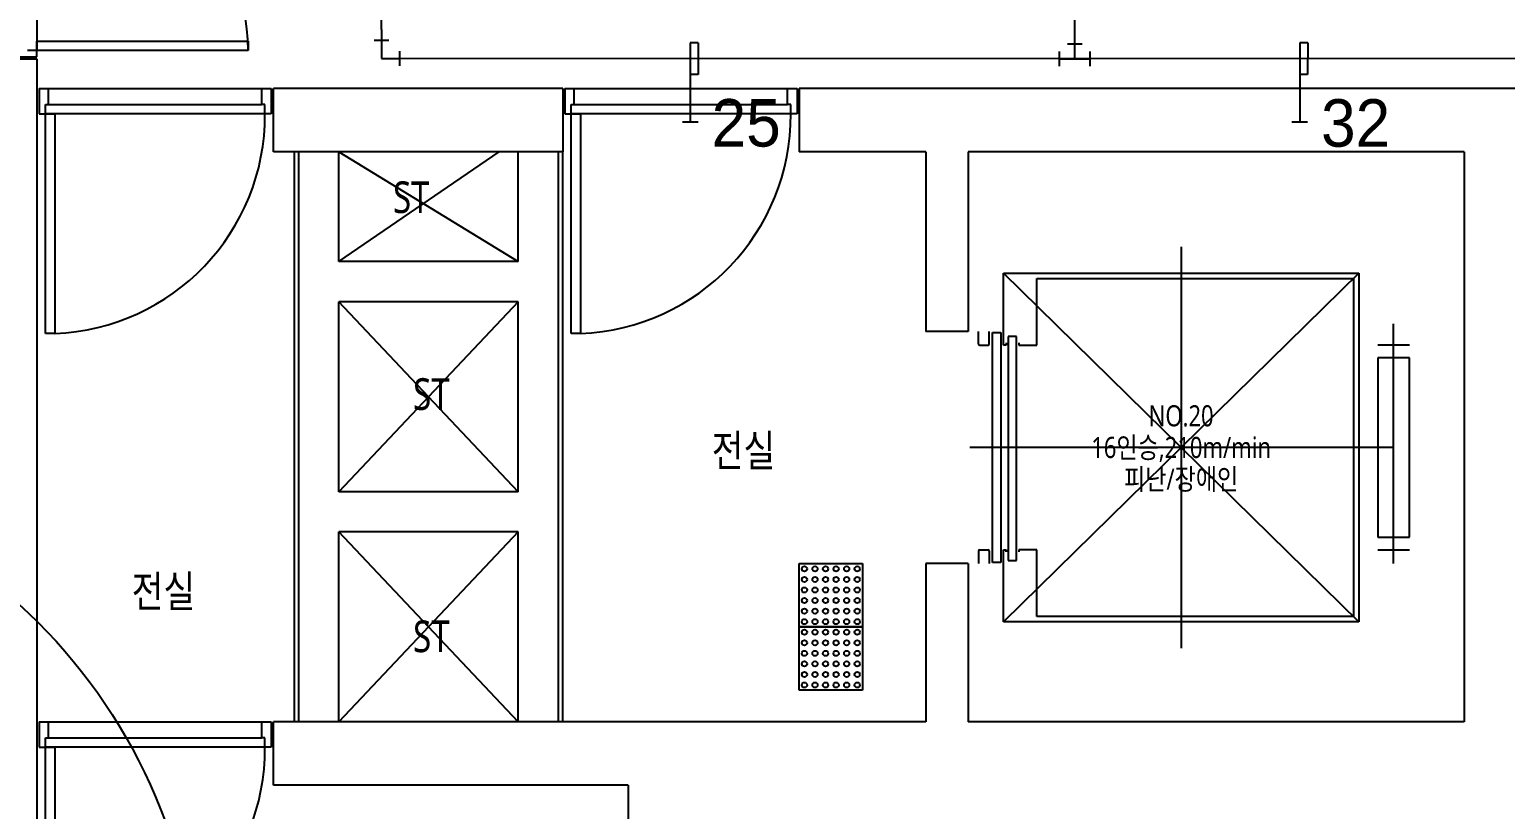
# Model space of a CAD drawing. Header units: millimetres. Extents: x 238075 to 303070, y -258150 to -205841.
# Drawn here: x 252568 to 259558, y -236176 to -232482 of the extents above; entities that cross this region are included whole.
import ezdxf
from ezdxf.enums import TextEntityAlignment as Align

# ---------------------------------------------------------------- set-up
doc = ezdxf.new("R2010")
doc.units = ezdxf.units.MM
doc.header["$LTSCALE"] = 200
for name, color, linetype in [('-소화(SP가지관)', 3, 'Continuous'), ('L4', 4, 'Continuous'), ('TEX', 3, 'Continuous'), ('아파트', 253, 'Continuous'), ('헤드반경1', 1, 'Continuous')]:
    doc.layers.add(name, color=color, linetype=linetype)
doc.styles.add('돋움', font='Dotum.ttf')
doc.styles.add('맑은 고딕', font='malgun.ttf', dxfattribs={"width": 0.8})

# ---------------------------------------------------------------- blocks, each defined once
blk = doc.blocks.new('A$C221D5E5E')
at = {"layer": '헤드반경1'}
blk.add_circle((0, 0), 2600, dxfattribs=at)
blk = doc.blocks.new('A$C1978247E')
at = {"color": 0}
for p, q in [((-93.8, -45.1), (-93.8, 45.1)), ((93.8, 0), (-93.8, 0)), ((-45.1, 90), (45.1, 90)), ((0, 0), (0, 90)), ((93.8, -45.1), (93.8, 45.1))]:
    blk.add_line(p, q, dxfattribs=at)
blk = doc.blocks.new('A$C476E3A35')
at = {"color": 0}
for p, q in [((112.5, 0), (0, 0)), ((0, 0), (0, -113.2)), ((112.5, 45.1), (112.5, -45.1)), ((-45.1, -113.2), (45.1, -113.2))]:
    blk.add_line(p, q, dxfattribs=at)
blk = doc.blocks.new('A$C78BA73EA')
for p, q in [((0.5, 5), (0.5, 0)), ((1, 5), (0.5, 5)), ((1, 5), (1, 3)), ((1, 3), (0.5, 3)), ((1, 0), (0, 0))]:
    blk.add_line(p, q)

msp = doc.modelspace()

# ---------------------------------------------------------------- linework, layer by layer
at = {"layer": '-소화(SP가지관)'}
for p, q in [((257517.5, -232620.2, 54985.4), (257517.5, -232308.1, 54985.4)), ((254234.2, -232482.3, 54985.4), (254234.2, -232619.6, 54985.4)), ((262897.4, -232621.3, 54985.4), (254234.2, -232619.6, 54985.4))]:
    msp.add_line(p, q, dxfattribs=at)
msp.add_line((254234.2, -232482.3, 54985.4), (254232.6, -231861.2, 54985.4))
at = {"layer": 'L4'}
for p, q in [((252602.6, -231581.2), (252602.6, -232581.2)), ((252602.6, -232581.2), (252602.6, -232536.2)), ((252602.6, -232536.2), (253602.6, -232536.2)), ((253602.6, -232536.2), (253602.6, -232581.2)), ((252452.6, -232611.2), (252602.6, -232611.2)), ((252462.6, -232621.2, 54985.4), (252602.6, -232621.2, 54985.4)), ((252602.6, -232581.2), (252557.6, -232581.2)), ((252602.6, -232611.2), (252602.6, -232581.2)), ((253602.6, -232581.2), (252602.6, -232581.2)), ((252602.6, -232621.2, 54985.4), (252602.6, -241021.2, 54985.4)), ((252612.6, -232761.2, 0), (252612.6, -232881.2, 0)), ((252612.6, -232761.2, 0), (252657.6, -232761.2, 0)), ((252657.6, -232761.2, 0), (253667.6, -232761.2, 0)), ((252657.6, -232836.2, 0), (252657.6, -232761.2, 0)), ((253667.6, -232836.2, 0), (253667.6, -232761.2, 0)), ((253667.6, -232761.2, 0), (253712.6, -232761.2, 0)), ((253712.6, -232761.2, 0), (253712.6, -232881.2, 0)), ((253722.6, -233061.2, 54985.4), (253722.6, -232761.2, 54985.4)), ((255092.6, -232761.2, 54985.4), (253722.6, -232761.2, 54985.4)), ((255092.6, -232761.2, 54985.4), (255092.6, -233061.2, 54985.4)), ((255102.6, -232761.2, 0), (255102.6, -232881.2, 0)), ((255102.6, -232761.2, 0), (255147.6, -232761.2, 0)), ((255147.6, -232761.2, 0), (256157.6, -232761.2, 0)), ((255147.6, -232836.2, 0), (255147.6, -232761.2, 0)), ((256157.6, -232836.2, 0), (256157.6, -232761.2, 0)), ((256157.6, -232761.2, 0), (256202.6, -232761.2, 0)), ((256202.6, -232761.2, 0), (256202.6, -232881.2, 0)), ((260012.6, -232761.2, 54985.4), (256212.6, -232761.2, 54985.4)), ((256212.6, -232761.2, 54985.4), (256212.6, -233061.2, 54985.4)), ((252642.6, -232836.2, 0), (252657.6, -232836.2, 0)), ((252642.6, -232881.2, 0), (252642.6, -232836.2, 0)), ((252657.6, -232836.2, 0), (253667.6, -232836.2, 0)), ((253682.6, -232836.2, 0), (253667.6, -232836.2, 0)), ((253682.6, -232881.2, 0), (253682.6, -232836.2, 0)), ((255132.6, -232836.2, 0), (255147.6, -232836.2, 0)), ((255132.6, -232881.2, 0), (255132.6, -232836.2, 0)), ((255147.6, -232836.2, 0), (256157.6, -232836.2, 0)), ((256172.6, -232836.2, 0), (256157.6, -232836.2, 0)), ((256172.6, -232881.2, 0), (256172.6, -232836.2, 0)), ((252612.6, -232881.2, 0), (252642.6, -232881.2, 0)), ((253682.6, -232881.2, 0), (252642.6, -232881.2, 0)), ((252642.6, -232881.2, 0), (252687.6, -232881.2, 0)), ((252642.6, -233921.2, 0), (252642.6, -232881.2, 0)), ((252687.6, -232881.2, 0), (252687.6, -233921.2, 0)), ((253712.6, -232881.2, 0), (253682.6, -232881.2, 0)), ((255102.6, -232881.2, 0), (255132.6, -232881.2, 0)), ((256172.6, -232881.2, 0), (255132.6, -232881.2, 0)), ((255132.6, -232881.2, 0), (255177.6, -232881.2, 0)), ((255132.6, -233921.2, 0), (255132.6, -232881.2, 0)), ((255177.6, -232881.2, 0), (255177.6, -233921.2, 0)), ((256202.6, -232881.2, 0), (256172.6, -232881.2, 0)), ((255092.6, -233061.2, 54985.4), (253722.6, -233061.2, 54985.4)), ((253822.6, -235761.2, 0), (253822.6, -233061.2, 0)), ((253842.6, -235761.2, 0), (253842.6, -233061.2, 0)), ((254032.6, -233581.2, 0), (254032.6, -233061.2, 0)), ((254032.6, -233581.2, 0), (254792.6, -233061.2, 0)), ((254032.6, -233061.2, 0), (254882.6, -233581.2, 0)), ((254882.6, -233581.2, 0), (254882.6, -233061.2, 0)), ((255072.6, -235761.2, 0), (255072.6, -233061.2, 0)), ((255092.6, -235761.2, 0), (255092.6, -233061.2, 0)), ((256812.6, -233061.2, 54985.4), (256212.6, -233061.2, 54985.4)), ((256812.6, -233061.2, 54985.4), (256812.6, -233911.2, 54985.4)), ((259362.6, -233061.2, 54985.4), (257012.6, -233061.2, 54985.4)), ((257012.6, -233061.2, 54985.4), (257012.6, -233911.2, 54985.4)), ((259362.6, -233061.2, 54985.4), (259362.6, -235761.2, 54985.4)), ((258021.6, -233511.2, 0), (258021.6, -235411.2, 0)), ((254882.6, -233581.2, 0), (254032.6, -233581.2, 0)), ((258862.6, -235286.2, 0), (257180.6, -233636.2, 0)), ((258862.6, -233636.2, 0), (257180.6, -235286.2, 0)), ((257180.6, -233636.2, 0), (258862.6, -233636.2, 0)), ((257180.6, -233976.2, 0), (257180.6, -233636.2, 0)), ((257337.6, -233976.2, 0), (257337.6, -233661.2, 0)), ((257337.6, -233661.2, 0), (258837.6, -233661.2, 0)), ((258837.6, -233661.2, 0), (258837.6, -235261.2, 0)), ((258862.6, -233636.2, 0), (258862.6, -235286.2, 0)), ((254032.6, -234671.2, 0), (254032.6, -233771.2, 0)), ((254882.6, -233771.2, 0), (254032.6, -233771.2, 0)), ((254882.6, -234671.2, 0), (254032.6, -233771.2, 0)), ((254882.6, -233771.2, 0), (254032.6, -234671.2, 0)), ((254882.6, -234671.2, 0), (254882.6, -233771.2, 0)), ((259027.6, -235011.2, 0), (259027.6, -233876.2, 0)), ((252687.6, -233921.2, 0), (252642.6, -233921.2, 0)), ((255177.6, -233921.2, 0), (255132.6, -233921.2, 0)), ((257012.6, -233911.2, 54985.4), (256812.6, -233911.2, 54985.4)), ((257062.6, -233971.2, 0), (257062.6, -233911.2, 0)), ((257112.6, -233971.2, 0), (257112.6, -233911.2, 0)), ((257127.6, -235006.2, 0), (257127.6, -233916.2, 0)), ((257127.6, -233916.2, 0), (257167.6, -233916.2, 0)), ((257167.6, -233916.2, 0), (257167.6, -235006.2, 0)), ((257242.6, -233936.2, 0), (257202.6, -233936.2, 0)), ((257202.6, -233936.2, 0), (257202.6, -234996.2, 0)), ((257242.6, -234996.2, 0), (257242.6, -233936.2, 0)), ((257067.6, -233976.2, 0), (257107.6, -233976.2, 0)), ((257192.6, -233976.2, 0), (257180.6, -233976.2, 0)), ((257192.6, -233966.2, 0), (257192.6, -233976.2, 0)), ((257252.6, -233966.2, 0), (257252.6, -233976.2, 0)), ((257252.6, -233976.2, 0), (257337.6, -233976.2, 0)), ((259102.6, -233976.2, 0), (258952.6, -233976.2, 0)), ((259102.6, -234036.2, 0), (258952.6, -234036.2, 0)), ((258952.6, -234036.2, 0), (258952.6, -234886.2, 0)), ((259102.6, -234886.2, 0), (259102.6, -234036.2, 0)), ((259021.6, -234461.2, 0), (257021.6, -234461.2, 0)), ((257167.6, -234461.2, 0), (257127.6, -234461.2, 0)), ((257242.6, -234461.2, 0), (257202.6, -234461.2, 0)), ((254882.6, -234671.2, 0), (254032.6, -234671.2, 0)), ((254032.6, -235761.2, 0), (254032.6, -234861.2, 0)), ((254882.6, -235761.2, 0), (254032.6, -234861.2, 0)), ((254882.6, -234861.2, 0), (254032.6, -235761.2, 0)), ((254882.6, -234861.2, 0), (254032.6, -234861.2, 0)), ((254882.6, -235761.2, 0), (254882.6, -234861.2, 0)), ((258952.6, -234886.2, 0), (259102.6, -234886.2, 0)), ((257062.6, -234951.2, 0), (257062.6, -235011.2, 0)), ((257067.6, -234946.2, 0), (257107.6, -234946.2, 0)), ((257112.6, -234951.2, 0), (257112.6, -235011.2, 0)), ((257180.6, -235286.2, 0), (257180.6, -234946.2, 0)), ((257180.6, -234946.2, 0), (257192.6, -234946.2, 0)), ((257192.6, -234946.2, 0), (257192.6, -234956.2, 0)), ((257192.6, -234956.2, 0), (257192.6, -234946.2, 0)), ((257202.6, -234996.2, 0), (257242.6, -234996.2, 0)), ((257337.6, -234946.2, 0), (257252.6, -234946.2, 0)), ((257252.6, -234946.2, 0), (257252.6, -234956.2, 0)), ((257337.6, -235261.2, 0), (257337.6, -234946.2, 0)), ((258952.6, -234946.2, 0), (259102.6, -234946.2, 0)), ((256212.6, -235311.2), (256212.6, -235011.2)), ((256212.6, -235011.2), (256512.6, -235011.2)), ((256512.6, -235011.2), (256512.6, -235311.2)), ((256812.6, -235011.2, 54985.4), (256812.6, -235761.2, 54985.4)), ((257012.6, -235011.2, 54985.4), (256812.6, -235011.2, 54985.4)), ((257012.6, -235011.2, 54985.4), (257012.6, -235761.2, 54985.4)), ((257167.6, -235006.2, 0), (257127.6, -235006.2, 0)), ((258837.6, -235261.2, 0), (257337.6, -235261.2, 0)), ((256212.6, -235611.2), (256212.6, -235311.2)), ((256212.6, -235311.2), (256512.6, -235311.2)), ((256512.6, -235311.2), (256212.6, -235311.2)), ((256512.6, -235311.2), (256512.6, -235611.2)), ((258862.6, -235286.2, 0), (257180.6, -235286.2, 0)), ((256512.6, -235611.2), (256212.6, -235611.2)), ((252612.6, -235761.2, 0), (252612.6, -235881.2, 0)), ((252612.6, -235761.2, 0), (252657.6, -235761.2, 0)), ((252657.6, -235761.2, 0), (253667.6, -235761.2, 0)), ((252657.6, -235836.2, 0), (252657.6, -235761.2, 0)), ((253667.6, -235836.2, 0), (253667.6, -235761.2, 0)), ((253667.6, -235761.2, 0), (253712.6, -235761.2, 0)), ((253712.6, -235761.2, 0), (253712.6, -235881.2, 0)), ((253722.6, -236061.2, 54985.4), (253722.6, -235761.2, 54985.4)), ((256812.6, -235761.2, 54985.4), (253722.6, -235761.2, 54985.4)), ((259362.6, -235761.2, 54985.4), (257012.6, -235761.2, 54985.4)), ((252642.6, -235836.2, 0), (252657.6, -235836.2, 0)), ((252642.6, -235881.2, 0), (252642.6, -235836.2, 0)), ((252657.6, -235836.2, 0), (253667.6, -235836.2, 0)), ((253682.6, -235836.2, 0), (253667.6, -235836.2, 0)), ((253682.6, -235881.2, 0), (253682.6, -235836.2, 0)), ((252612.6, -235881.2, 0), (252642.6, -235881.2, 0)), ((253682.6, -235881.2, 0), (252642.6, -235881.2, 0)), ((252642.6, -235881.2, 0), (252687.6, -235881.2, 0)), ((252642.6, -236921.2, 0), (252642.6, -235881.2, 0)), ((252687.6, -235881.2, 0), (252687.6, -236921.2, 0)), ((253712.6, -235881.2, 0), (253682.6, -235881.2, 0)), ((255402.6, -236061.2, 54985.4), (253722.6, -236061.2, 54985.4)), ((255402.6, -236061.2, 54985.4), (255402.6, -241021.2, 54985.4))]:
    msp.add_line(p, q, dxfattribs=at)
for centre in [(256237.6, -235036.2), (256237.6, -235086.2), (256287.6, -235036.2), (256287.6, -235086.2), (256337.6, -235036.2), (256337.6, -235086.2), (256387.6, -235036.2), (256387.6, -235086.2), (256437.6, -235036.2), (256437.6, -235086.2), (256487.6, -235036.2), (256487.6, -235086.2), (256237.6, -235136.2), (256287.6, -235136.2), (256337.6, -235136.2), (256387.6, -235136.2), (256437.6, -235136.2), (256487.6, -235136.2), (256237.6, -235186.2), (256287.6, -235186.2), (256337.6, -235186.2), (256387.6, -235186.2), (256437.6, -235186.2), (256487.6, -235186.2), (256237.6, -235236.2), (256237.6, -235286.2), (256287.6, -235236.2), (256287.6, -235286.2), (256337.6, -235236.2), (256337.6, -235286.2), (256387.6, -235236.2), (256387.6, -235286.2), (256437.6, -235236.2), (256437.6, -235286.2), (256487.6, -235236.2), (256487.6, -235286.2), (256237.6, -235336.2), (256287.6, -235336.2), (256337.6, -235336.2), (256387.6, -235336.2), (256437.6, -235336.2), (256487.6, -235336.2), (256237.6, -235386.2), (256287.6, -235386.2), (256337.6, -235386.2), (256387.6, -235386.2), (256437.6, -235386.2), (256487.6, -235386.2), (256237.6, -235436.2), (256237.6, -235486.2), (256287.6, -235436.2), (256287.6, -235486.2), (256337.6, -235436.2), (256337.6, -235486.2), (256387.6, -235436.2), (256387.6, -235486.2), (256437.6, -235436.2), (256437.6, -235486.2), (256487.6, -235436.2), (256487.6, -235486.2), (256237.6, -235536.2), (256287.6, -235536.2), (256337.6, -235536.2), (256387.6, -235536.2), (256437.6, -235536.2), (256487.6, -235536.2), (256237.6, -235586.2), (256287.6, -235586.2), (256337.6, -235586.2), (256387.6, -235586.2), (256437.6, -235586.2), (256487.6, -235586.2)]:
    msp.add_circle(centre, 12.5, dxfattribs=at)
for centre, radius, start, end in [((252602.6, -232581.2), 1000, 0, 90), ((252648.4, -232887.7, 0), 1034.3, 272.17531, 0.35825), ((255138.4, -232887.7, 0), 1034.3, 272.17531, 0.35825), ((257067.6, -233971.2, 0), 5, 180, 270), ((257107.6, -233971.2, 0), 5, 270, 0), ((257067.6, -234951.2, 0), 5, 90, 180), ((257107.6, -234951.2, 0), 5, 0, 90), ((252648.4, -235887.7, 0), 1034.3, 272.17531, 0.35825)]:
    msp.add_arc(centre, radius, start, end, dxfattribs=at)
at = {"layer": '아파트'}
msp.add_circle((263075.4, -230841.1, 54985.4), 25000, dxfattribs=at)

# ---------------------------------------------------------------- block references
at = {"layer": '-소화(SP가지관)', "color": 2, "ltscale": 0.25, "xscale": 0.7731199999823013, "yscale": 0.7731199999823013, "zscale": 0.7731199999823013, "rotation": 90.00000000000006}
msp.add_blockref('A$C476E3A35', (254234.2, -232619.6, 54985.4), dxfattribs=at)
at = {"layer": '-소화(SP가지관)', "color": 2, "ltscale": 0.25, "xscale": -0.773119999980927, "yscale": 0.773119999980927, "zscale": 0.773119999980927}
msp.add_blockref('A$C1978247E', (257517.5, -232620.2, 54985.4), dxfattribs=at)
at = {"xscale": 75, "yscale": 75, "zscale": 75, "rotation": 359.9772641332501}
for p in [(255659.3, -232919.8, 54985.4), (258545.7, -232920.4, 54985.4)]:
    msp.add_blockref('A$C78BA73EA', p, dxfattribs=at)
at = {"layer": '헤드반경1', "rotation": 331.1402425143963}
msp.add_blockref('A$C221D5E5E', (250768.8, -237127.4, 54985.4), dxfattribs=at)

# ---------------------------------------------------------------- texts
at = {"layer": 'L4', "style": '맑은 고딕', "width": 0.8}
for s, height, p in [('ST', 150, (254375.6, -233276, 0)), ('ST', 150, (254470.6, -234208.3, 0)), ('NO.20', 100, (258021.6, -234311.2, 0)), ('전실', 150, (255949, -234476.1, 0)), ('16인승,210m/min', 100, (258021.6, -234461.2, 0)), ('피난/장애인', 100, (258021.6, -234611.2, 0)), ('전실', 150, (253202, -235142.7, 0)), ('ST', 150, (254470.6, -235355.6, 0))]:
    msp.add_text(s, height=height, dxfattribs=at).set_placement(p, align=Align.MIDDLE_CENTER)
at = {"layer": 'TEX', "style": '돋움'}
for s, p in [('25', (255797.9, -233036.1, 54985.4)), ('32', (258684.3, -233036.7, 54985.4))]:
    msp.add_text(s, height=225, rotation=359.97726, dxfattribs=at).set_placement(p)

doc.saveas('drawing.dxf')
